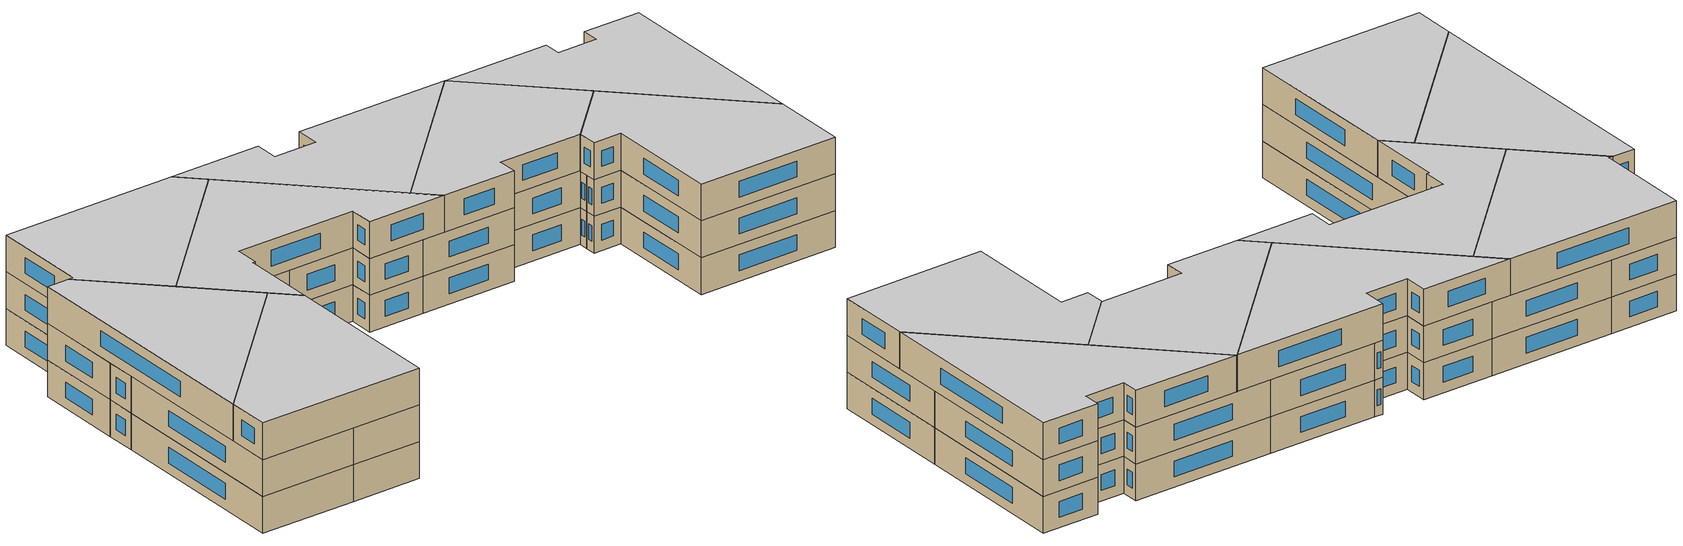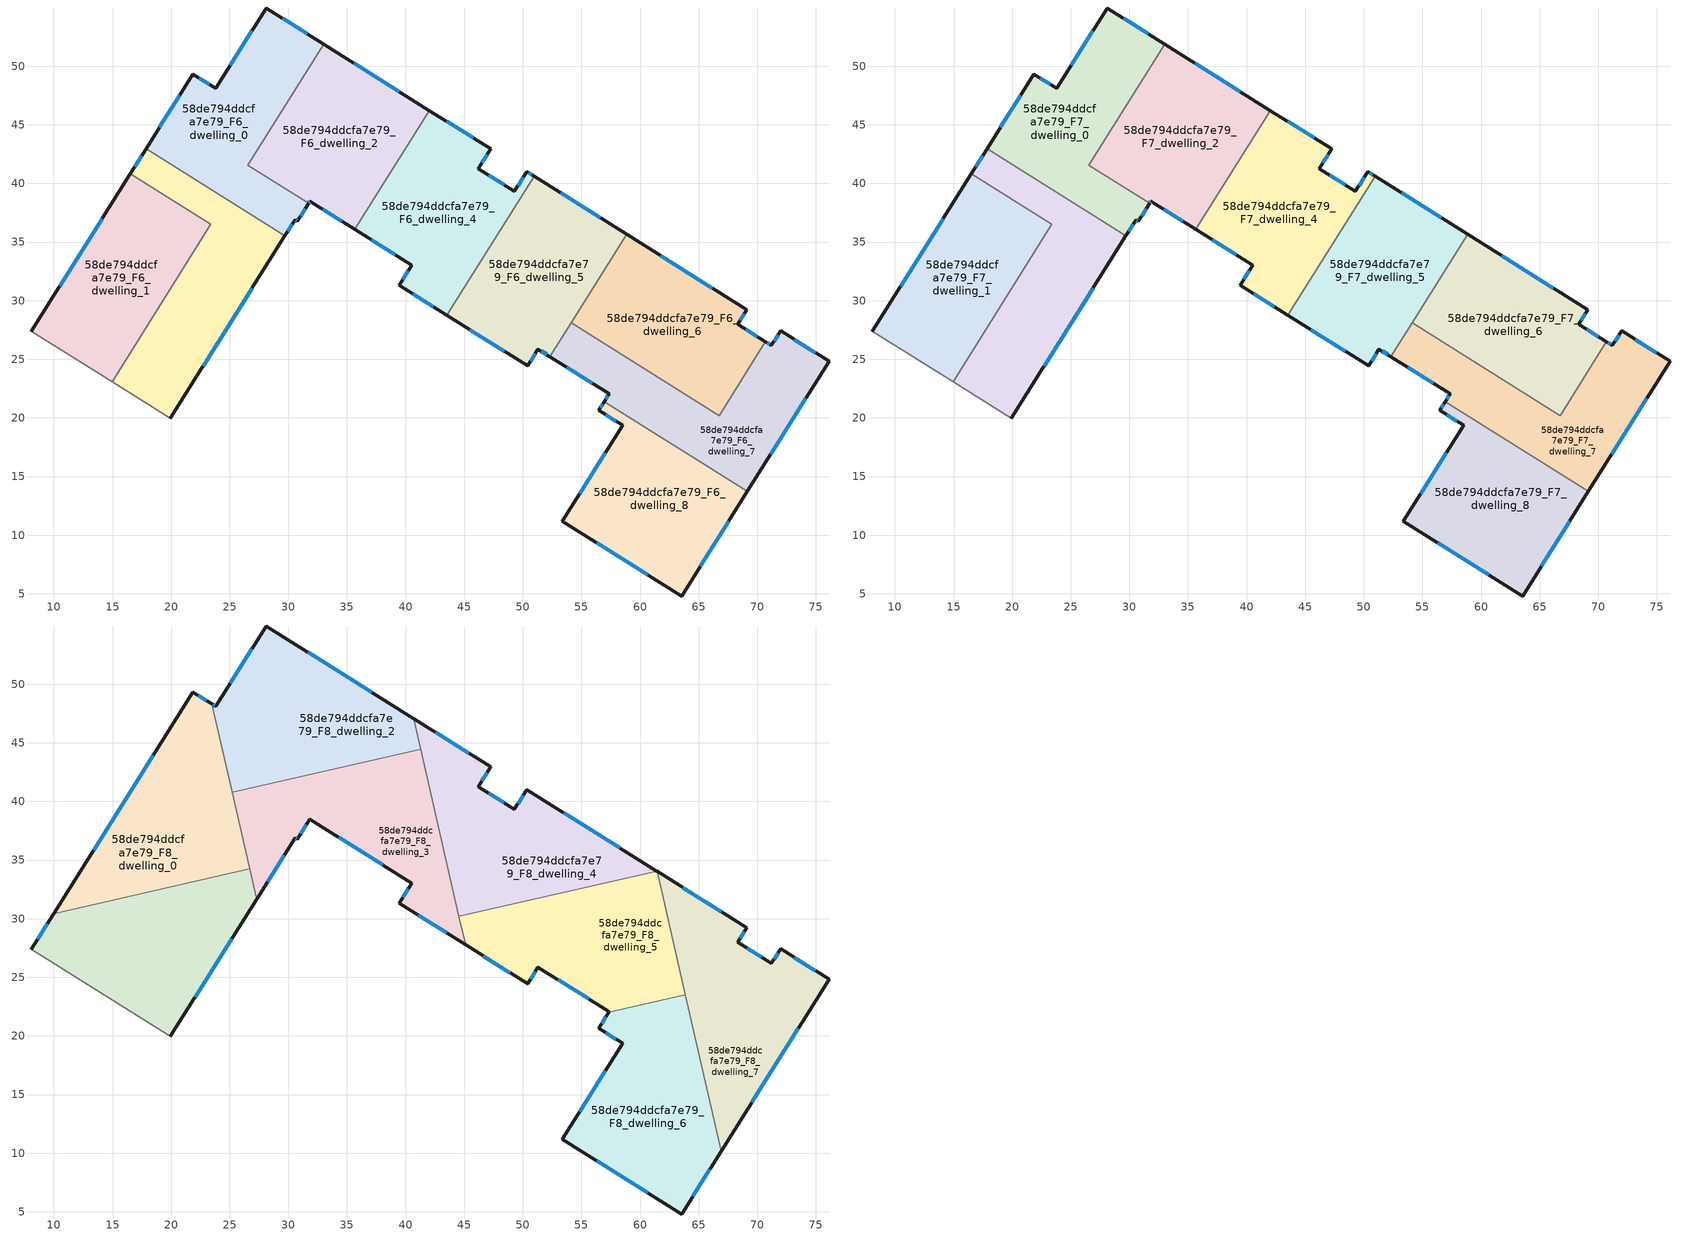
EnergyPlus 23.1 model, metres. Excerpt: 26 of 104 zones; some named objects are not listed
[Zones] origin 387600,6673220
58de794ddcfa7e79_F6_dwelling_0
 floor to 58de794ddcfa7e79_F5_dwelling_0 (EU_floor_Construction): 33.03,51.87 26.55,41.54 31.72,38.3 30.77,36.77 30.57,36.89 29.71,35.52 17.86,42.96 21.86,49.33 23.8,48.11 28.1,54.97 z18
 wall outside (EU_wall_Construction): 33.03,51.87 28.1,54.97 23.8,48.11 21.86,49.33 17.86,42.96 / 29.71,35.52 30.57,36.89 30.77,36.77 31.72,38.3 z18:21
 wall to 58de794ddcfa7e79_F6_dwelling_2 (EU_wall_Construction): 31.72,38.3 26.55,41.54 33.03,51.87 z18:21
 wall to 58de794ddcfa7e79_F6_dwelling_3 (EU_wall_Construction): 17.86,42.96 29.71,35.52 z18:21
 window (EU_Window_Construction): 20.71,47.51 19,44.78 / 23.24,48.46 22.41,48.99 / 26.87,53.01 25.03,50.07 / 31.62,52.76 29.51,54.08 / 31.04,37.21 31.45,37.86 / 30.63,36.86 30.71,36.81 / 29.96,35.91 30.33,36.5 z18.86:20.14
58de794ddcfa7e79_F6_dwelling_1
 floor to 58de794ddcfa7e79_F5_dwelling_1 (EU_floor_Construction): 23.39,36.51 14.96,23.08 8.09,27.39 16.52,40.82 z18
 wall outside (EU_wall_Construction): 16.52,40.82 8.09,27.39 z18:21
 wall to 58de794ddcfa7e79_F6_dwelling_3 (EU_wall_Construction): 14.96,23.08 23.39,36.51 16.52,40.82 z18:21
 wall adiabatic (EU_wall_Construction): 8.09,27.39 14.96,23.08 z18:21
 window (EU_Window_Construction): 14.11,36.99 10.5,31.23 z18.86:20.14
58de794ddcfa7e79_F6_dwelling_2
 floor to 58de794ddcfa7e79_F5_dwelling_2 (EU_floor_Construction): 42.03,46.22 35.67,36.08 31.84,38.49 31.72,38.3 26.55,41.54 33.03,51.87 z18
 wall outside (EU_wall_Construction): 31.72,38.3 31.84,38.49 35.67,36.08 / 42.03,46.22 33.03,51.87 z18:21
 wall to 58de794ddcfa7e79_F6_dwelling_4 (EU_wall_Construction): 35.67,36.08 42.03,46.22 z18:21
 window (EU_Window_Construction): 32.93,37.8 34.57,36.77 / 31.76,38.35 31.81,38.43 / 39.46,47.84 35.6,50.26 z18.86:20.14
58de794ddcfa7e79_F6_dwelling_3
 floor to 58de794ddcfa7e79_F5_dwelling_3 (EU_floor_Construction): 29.71,35.52 19.95,19.96 14.96,23.08 23.39,36.51 16.52,40.82 17.86,42.96 z18
 wall outside (EU_wall_Construction): 17.86,42.96 16.52,40.82 / 19.95,19.96 29.71,35.52 z18:21
 wall adiabatic (EU_wall_Construction): 14.96,23.08 19.95,19.96 z18:21
 window (EU_Window_Construction): 17.48,42.35 16.9,41.43 / 22.74,24.4 26.92,31.08 z18.86:20.14
58de794ddcfa7e79_F6_dwelling_4
 floor to 58de794ddcfa7e79_F5_dwelling_4 (EU_floor_Construction): 47.25,42.95 46.2,41.27 49.29,39.32 50.35,41 50.96,40.62 43.52,28.77 39.44,31.33 40.51,33.04 35.67,36.08 42.03,46.22 z18
 wall outside (EU_wall_Construction): 50.96,40.62 50.35,41 49.29,39.32 46.2,41.27 47.25,42.95 42.03,46.22 / 35.67,36.08 40.51,33.04 39.44,31.33 43.52,28.77 z18:21
 wall to 58de794ddcfa7e79_F6_dwelling_5 (EU_wall_Construction): 43.52,28.77 50.96,40.62 z18:21
 window (EU_Window_Construction): 45.76,43.88 43.52,45.29 / 46.5,41.75 46.95,42.47 / 48.41,39.88 47.08,40.71 / 50.05,40.52 49.59,39.8 / 50.78,40.73 50.52,40.9 / 40.61,30.59 42.35,29.5 / 40.21,32.55 39.75,31.82 / 37.05,35.21 39.13,33.91 z18.86:20.14
58de794ddcfa7e79_F6_dwelling_5
 floor to 58de794ddcfa7e79_F5_dwelling_5 (EU_floor_Construction): 58.86,35.66 52.32,25.23 51.3,25.87 50.4,24.45 43.52,28.77 50.96,40.62 z18
 wall outside (EU_wall_Construction): 58.86,35.66 50.96,40.62 / 43.52,28.77 50.4,24.45 51.3,25.87 52.32,25.23 z18:21
 wall to 58de794ddcfa7e79_F6_dwelling_6 (EU_wall_Construction): 54.13,28.11 58.86,35.66 z18:21
 wall to 58de794ddcfa7e79_F6_dwelling_7 (EU_wall_Construction): 52.32,25.23 54.13,28.11 z18:21
 window (EU_Window_Construction): 56.6,37.08 53.22,39.21 / 51.59,25.69 52.03,25.41 / 50.66,24.85 51.04,25.46 / 45.48,27.53 48.44,25.68 z18.86:20.14
58de794ddcfa7e79_F6_dwelling_6
 floor to 58de794ddcfa7e79_F5_dwelling_6 (EU_floor_Construction): 69.1,29.24 68.32,27.99 70.7,26.5 66.74,20.2 54.13,28.11 58.86,35.66 z18
 wall outside (EU_wall_Construction): 70.7,26.5 68.32,27.99 69.1,29.24 58.86,35.66 z18:21
 wall to 58de794ddcfa7e79_F6_dwelling_7 (EU_wall_Construction): 54.13,28.11 66.74,20.2 70.7,26.5 z18:21
 window (EU_Window_Construction): 66.17,31.07 61.79,33.83 / 68.54,28.35 68.88,28.88 / 70.02,26.93 69,27.57 z18.86:20.14
58de794ddcfa7e79_F6_dwelling_7
 floor to 58de794ddcfa7e79_F5_dwelling_7 (EU_floor_Construction): 76.12,24.83 69.15,13.73 56.95,21.39 57.36,22.07 52.32,25.23 54.13,28.11 66.74,20.2 70.7,26.5 71.21,26.18 71.99,27.42 z18
 wall outside (EU_wall_Construction): 69.15,13.73 76.12,24.83 71.99,27.42 71.21,26.18 70.7,26.5 / 52.32,25.23 57.36,22.07 56.95,21.39 z18:21
 wall to 58de794ddcfa7e79_F6_dwelling_8 (EU_wall_Construction): 56.95,21.39 69.15,13.73 z18:21
 window (EU_Window_Construction): 71.07,26.27 70.84,26.41 / 71.77,27.07 71.43,26.53 / 74.94,25.57 73.17,26.68 / 71.14,16.9 74.13,21.66 / 57.25,21.87 57.07,21.59 / 53.76,24.33 55.92,22.97 z18.86:20.14
58de794ddcfa7e79_F6_dwelling_8
 floor to 58de794ddcfa7e79_F5_dwelling_8 (EU_floor_Construction): 69.15,13.73 63.55,4.81 53.38,11.19 58.51,19.36 56.47,20.64 56.95,21.39 z18
 wall outside (EU_wall_Construction): 56.95,21.39 56.47,20.64 58.51,19.36 53.38,11.19 63.55,4.81 69.15,13.73 z18:21
 window (EU_Window_Construction): 57.06,20.27 57.93,19.72 / 56.81,21.18 56.61,20.85 / 65.15,7.36 67.55,11.18 / 56.29,9.37 60.65,6.63 / 57.05,17.03 54.85,13.53 z18.86:20.14
58de794ddcfa7e79_F7_dwelling_0
 floor to 58de794ddcfa7e79_F6_dwelling_0 (EU_floor_Construction): 33.03,51.87 26.55,41.54 31.72,38.3 30.77,36.77 30.57,36.89 29.71,35.52 17.86,42.96 21.86,49.33 23.8,48.11 28.1,54.97 z21
 wall outside (EU_wall_Construction): 33.03,51.87 28.1,54.97 23.8,48.11 21.86,49.33 17.86,42.96 / 29.71,35.52 30.57,36.89 30.77,36.77 31.72,38.3 z21:24
 wall to 58de794ddcfa7e79_F7_dwelling_2 (EU_wall_Construction): 31.72,38.3 26.55,41.54 33.03,51.87 z21:24
 wall to 58de794ddcfa7e79_F7_dwelling_3 (EU_wall_Construction): 17.86,42.96 29.71,35.52 z21:24
 window (EU_Window_Construction): 20.71,47.51 19,44.78 / 23.24,48.46 22.41,48.99 / 26.87,53.01 25.03,50.07 / 31.62,52.76 29.51,54.08 / 31.04,37.21 31.45,37.86 / 30.63,36.86 30.71,36.81 / 29.96,35.91 30.33,36.5 z21.86:23.14
58de794ddcfa7e79_F7_dwelling_1
 floor to 58de794ddcfa7e79_F6_dwelling_1 (EU_floor_Construction): 23.39,36.51 14.96,23.08 8.09,27.39 16.52,40.82 z21
 wall outside (EU_wall_Construction): 16.52,40.82 8.09,27.39 z21:24
 wall to 58de794ddcfa7e79_F7_dwelling_3 (EU_wall_Construction): 14.96,23.08 23.39,36.51 16.52,40.82 z21:24
 wall adiabatic (EU_wall_Construction): 8.09,27.39 14.96,23.08 z21:24
 window (EU_Window_Construction): 14.11,36.99 10.5,31.23 z21.86:23.14
58de794ddcfa7e79_F7_dwelling_2
 floor to 58de794ddcfa7e79_F6_dwelling_2 (EU_floor_Construction): 42.03,46.22 35.67,36.08 31.84,38.49 31.72,38.3 26.55,41.54 33.03,51.87 z21
 wall outside (EU_wall_Construction): 31.72,38.3 31.84,38.49 35.67,36.08 / 42.03,46.22 33.03,51.87 z21:24
 wall to 58de794ddcfa7e79_F7_dwelling_4 (EU_wall_Construction): 35.67,36.08 42.03,46.22 z21:24
 window (EU_Window_Construction): 32.93,37.8 34.57,36.77 / 31.76,38.35 31.81,38.43 / 39.46,47.84 35.6,50.26 z21.86:23.14
58de794ddcfa7e79_F7_dwelling_3
 floor to 58de794ddcfa7e79_F6_dwelling_3 (EU_floor_Construction): 29.71,35.52 19.95,19.96 14.96,23.08 23.39,36.51 16.52,40.82 17.86,42.96 z21
 wall outside (EU_wall_Construction): 17.86,42.96 16.52,40.82 / 19.95,19.96 29.71,35.52 z21:24
 wall adiabatic (EU_wall_Construction): 14.96,23.08 19.95,19.96 z21:24
 window (EU_Window_Construction): 17.48,42.35 16.9,41.43 / 22.74,24.4 26.92,31.08 z21.86:23.14
58de794ddcfa7e79_F7_dwelling_4
 floor to 58de794ddcfa7e79_F6_dwelling_4 (EU_floor_Construction): 47.25,42.95 46.2,41.27 49.29,39.32 50.35,41 50.96,40.62 43.52,28.77 39.44,31.33 40.51,33.04 35.67,36.08 42.03,46.22 z21
 wall outside (EU_wall_Construction): 50.96,40.62 50.35,41 49.29,39.32 46.2,41.27 47.25,42.95 42.03,46.22 / 35.67,36.08 40.51,33.04 39.44,31.33 43.52,28.77 z21:24
 wall to 58de794ddcfa7e79_F7_dwelling_5 (EU_wall_Construction): 43.52,28.77 50.96,40.62 z21:24
 window (EU_Window_Construction): 45.76,43.88 43.52,45.29 / 46.5,41.75 46.95,42.47 / 48.41,39.88 47.08,40.71 / 50.05,40.52 49.59,39.8 / 50.78,40.73 50.52,40.9 / 40.61,30.59 42.35,29.5 / 40.21,32.55 39.75,31.82 / 37.05,35.21 39.13,33.91 z21.86:23.14
58de794ddcfa7e79_F7_dwelling_5
 floor to 58de794ddcfa7e79_F6_dwelling_5 (EU_floor_Construction): 58.86,35.66 52.32,25.23 51.3,25.87 50.4,24.45 43.52,28.77 50.96,40.62 z21
 wall outside (EU_wall_Construction): 58.86,35.66 50.96,40.62 / 43.52,28.77 50.4,24.45 51.3,25.87 52.32,25.23 z21:24
 wall to 58de794ddcfa7e79_F7_dwelling_6 (EU_wall_Construction): 54.13,28.11 58.86,35.66 z21:24
 wall to 58de794ddcfa7e79_F7_dwelling_7 (EU_wall_Construction): 52.32,25.23 54.13,28.11 z21:24
 window (EU_Window_Construction): 56.6,37.08 53.22,39.21 / 51.59,25.69 52.03,25.41 / 50.66,24.85 51.04,25.46 / 45.48,27.53 48.44,25.68 z21.86:23.14
58de794ddcfa7e79_F7_dwelling_6
 floor to 58de794ddcfa7e79_F6_dwelling_6 (EU_floor_Construction): 69.1,29.24 68.32,27.99 70.7,26.5 66.74,20.2 54.13,28.11 58.86,35.66 z21
 wall outside (EU_wall_Construction): 70.7,26.5 68.32,27.99 69.1,29.24 58.86,35.66 z21:24
 wall to 58de794ddcfa7e79_F7_dwelling_7 (EU_wall_Construction): 54.13,28.11 66.74,20.2 70.7,26.5 z21:24
 window (EU_Window_Construction): 66.17,31.07 61.79,33.83 / 68.54,28.35 68.88,28.88 / 70.02,26.93 69,27.57 z21.86:23.14
58de794ddcfa7e79_F7_dwelling_7
 floor to 58de794ddcfa7e79_F6_dwelling_7 (EU_floor_Construction): 76.12,24.83 69.15,13.73 56.95,21.39 57.36,22.07 52.32,25.23 54.13,28.11 66.74,20.2 70.7,26.5 71.21,26.18 71.99,27.42 z21
 wall outside (EU_wall_Construction): 69.15,13.73 76.12,24.83 71.99,27.42 71.21,26.18 70.7,26.5 / 52.32,25.23 57.36,22.07 56.95,21.39 z21:24
 wall to 58de794ddcfa7e79_F7_dwelling_8 (EU_wall_Construction): 56.95,21.39 69.15,13.73 z21:24
 window (EU_Window_Construction): 71.07,26.27 70.84,26.41 / 71.77,27.07 71.43,26.53 / 74.94,25.57 73.17,26.68 / 71.14,16.9 74.13,21.66 / 57.25,21.87 57.07,21.59 / 53.76,24.33 55.92,22.97 z21.86:23.14
58de794ddcfa7e79_F7_dwelling_8
 floor to 58de794ddcfa7e79_F6_dwelling_8 (EU_floor_Construction): 69.15,13.73 63.55,4.81 53.38,11.19 58.51,19.36 56.47,20.64 56.95,21.39 z21
 wall outside (EU_wall_Construction): 56.95,21.39 56.47,20.64 58.51,19.36 53.38,11.19 63.55,4.81 69.15,13.73 z21:24
 window (EU_Window_Construction): 57.06,20.27 57.93,19.72 / 56.81,21.18 56.61,20.85 / 65.15,7.36 67.55,11.18 / 56.29,9.37 60.65,6.63 / 57.05,17.03 54.85,13.53 z21.86:23.14
58de794ddcfa7e79_F8_dwelling_0
 floor to 58de794ddcfa7e79_F7_dwelling_1 (EU_floor_Construction): 23.39,36.51 21.19,33 10,30.44 16.52,40.82 z24
 floor to 58de794ddcfa7e79_F7_dwelling_0 (EU_floor_Construction): 23.47,48.32 25.84,37.95 17.86,42.96 21.86,49.33 z24
 floor to 58de794ddcfa7e79_F7_dwelling_3 (EU_floor_Construction): 25.84,37.95 26.69,34.26 21.19,33 23.39,36.51 16.52,40.82 17.86,42.96 z24
 wall outside (EU_wall_Construction): 23.47,48.32 21.86,49.33 10,30.44 z24:27
 wall to 58de794ddcfa7e79_F8_dwelling_1 (EU_wall_Construction): 10,30.44 26.69,34.26 z24:27
 wall to 58de794ddcfa7e79_F8_dwelling_2 (EU_wall_Construction): 25.2,40.77 23.47,48.32 z24:27
 wall to 58de794ddcfa7e79_F8_dwelling_3 (EU_wall_Construction): 26.69,34.26 25.2,40.77 z24:27
 window (EU_Window_Construction): 23.01,48.61 22.32,49.04 / 18.47,43.94 13.39,35.84 z24.86:26.14
 ceiling to 58de794ddcfa7e79_F9_dwelling_0 (EU_floor_Construction): 26.69,34.26 23.47,48.32 21.86,49.33 10,30.44 z27
58de794ddcfa7e79_F8_dwelling_1
 floor to 58de794ddcfa7e79_F7_dwelling_3 (EU_floor_Construction): 26.69,34.26 27.28,31.65 19.95,19.96 14.96,23.08 21.19,33 z24
 floor to 58de794ddcfa7e79_F7_dwelling_1 (EU_floor_Construction): 21.19,33 14.96,23.08 8.09,27.39 10,30.44 z24
 wall outside (EU_wall_Construction): 19.95,19.96 27.28,31.65 / 10,30.44 8.09,27.39 z24:27
 wall adiabatic (EU_wall_Construction): 8.09,27.39 19.95,19.96 z24:27
 wall to 58de794ddcfa7e79_F8_dwelling_3 (EU_wall_Construction): 27.28,31.65 26.69,34.26 z24:27
 window (EU_Window_Construction): 22.04,23.3 25.19,28.31 / 9.45,29.57 8.63,28.27 z24.86:26.14
 ceiling to 58de794ddcfa7e79_F9_dwelling_1 (EU_floor_Construction): 19.95,19.96 27.28,31.65 26.69,34.26 10,30.44 8.09,27.39 z27
58de794ddcfa7e79_F8_dwelling_2
 floor to 58de794ddcfa7e79_F7_dwelling_0 (EU_floor_Construction): 33.03,51.87 26.55,41.54 27.09,41.2 25.2,40.77 23.47,48.32 23.8,48.11 28.1,54.97 z24
 floor to 58de794ddcfa7e79_F7_dwelling_2 (EU_floor_Construction): 40.7,47.06 41.19,44.89 40.86,44.35 27.09,41.2 26.55,41.54 33.03,51.87 z24
 floor to 58de794ddcfa7e79_F7_dwelling_4 (EU_floor_Construction): 41.19,44.89 41.29,44.45 40.86,44.35 z24
 wall outside (EU_wall_Construction): 40.7,47.06 28.1,54.97 23.8,48.11 23.47,48.32 z24:27
 wall to 58de794ddcfa7e79_F8_dwelling_3 (EU_wall_Construction): 25.2,40.77 41.29,44.45 z24:27
 wall to 58de794ddcfa7e79_F8_dwelling_4 (EU_wall_Construction): 41.29,44.45 40.7,47.06 z24:27
 window (EU_Window_Construction): 26.87,53.01 25.03,50.07 / 37.1,49.32 31.7,52.71 / 23.7,48.17 23.56,48.26 z24.86:26.14
 ceiling to 58de794ddcfa7e79_F9_dwelling_2 (EU_floor_Construction): 41.29,44.45 40.7,47.06 28.1,54.97 23.8,48.11 23.47,48.32 25.2,40.77 z27
58de794ddcfa7e79_F8_dwelling_3
 floor to 58de794ddcfa7e79_F7_dwelling_4 (EU_floor_Construction): 41.29,44.45 44.52,30.36 43.52,28.77 39.44,31.33 40.51,33.04 35.67,36.08 40.86,44.35 z24
 floor to 58de794ddcfa7e79_F7_dwelling_5 (EU_floor_Construction): 44.52,30.36 45.11,27.77 43.52,28.77 z24
 floor to 58de794ddcfa7e79_F7_dwelling_2 (EU_floor_Construction): 40.86,44.35 35.67,36.08 31.84,38.49 31.72,38.3 27.09,41.2 z24
 floor to 58de794ddcfa7e79_F7_dwelling_0 (EU_floor_Construction): 31.72,38.3 30.77,36.77 30.57,36.89 29.71,35.52 25.84,37.95 25.2,40.77 27.09,41.2 z24
 floor to 58de794ddcfa7e79_F7_dwelling_3 (EU_floor_Construction): 29.71,35.52 27.28,31.65 25.84,37.95 z24
 wall outside (EU_wall_Construction): 27.28,31.65 30.57,36.89 30.77,36.77 31.84,38.49 40.51,33.04 39.44,31.33 45.11,27.77 z24:27
 wall to 58de794ddcfa7e79_F8_dwelling_5 (EU_wall_Construction): 45.11,27.77 44.56,30.2 z24:27
 wall to 58de794ddcfa7e79_F8_dwelling_4 (EU_wall_Construction): 44.55,30.2 41.29,44.45 z24:27
 window (EU_Window_Construction): 31.07,37.26 31.53,38 / 30.63,36.86 30.71,36.81 / 28.22,33.15 29.63,35.39 / 41.06,30.31 43.49,28.78 / 40.21,32.55 39.75,31.82 / 34.32,36.93 38.03,34.6 z24.86:26.14
 ceiling to 58de794ddcfa7e79_F9_dwelling_3 (EU_floor_Construction): 45.11,27.77 41.29,44.45 25.2,40.77 27.28,31.65 30.57,36.89 30.77,36.77 31.84,38.49 40.51,33.04 39.44,31.33 z27
58de794ddcfa7e79_F8_dwelling_4
 floor to 58de794ddcfa7e79_F7_dwelling_4 (EU_floor_Construction): 47.25,42.95 46.2,41.27 49.29,39.32 50.35,41 50.96,40.62 44.52,30.36 41.19,44.89 42.03,46.22 z24
 floor to 58de794ddcfa7e79_F7_dwelling_5 (EU_floor_Construction): 58.86,35.66 57.26,33.11 44.55,30.2 44.52,30.36 50.96,40.62 z24
 floor to 58de794ddcfa7e79_F7_dwelling_2 (EU_floor_Construction): 42.03,46.22 41.19,44.89 40.7,47.06 z24
 floor to 58de794ddcfa7e79_F7_dwelling_6 (EU_floor_Construction): 61.41,34.06 57.26,33.11 58.86,35.66 z24
 wall outside (EU_wall_Construction): 61.41,34.06 50.35,41 49.29,39.32 46.2,41.27 47.25,42.95 40.7,47.06 z24:27
 wall to 58de794ddcfa7e79_F8_dwelling_5 (EU_wall_Construction): 44.55,30.2 61.41,34.06 z24:27
 window (EU_Window_Construction): 46.5,41.75 46.95,42.47 / 48.41,39.88 47.08,40.71 / 50.05,40.52 49.59,39.8 / 58.25,36.04 53.51,39.02 / 45.38,44.12 42.57,45.89 z24.86:26.14
 ceiling to 58de794ddcfa7e79_F9_dwelling_4 (EU_floor_Construction): 61.41,34.06 50.35,41 49.29,39.32 46.2,41.27 47.25,42.95 40.7,47.06 44.55,30.2 z27
58de794ddcfa7e79_F8_dwelling_5
 floor to 58de794ddcfa7e79_F7_dwelling_5 (EU_floor_Construction): 57.26,33.11 52.32,25.23 51.3,25.87 50.4,24.45 45.11,27.77 44.55,30.2 z24
 floor to 58de794ddcfa7e79_F7_dwelling_6 (EU_floor_Construction): 61.46,34.03 63.87,23.51 62.1,23.11 54.13,28.11 57.26,33.11 61.41,34.06 z24
 floor to 58de794ddcfa7e79_F7_dwelling_7 (EU_floor_Construction): 62.1,23.11 57.34,22.02 57.36,22.07 52.32,25.23 54.13,28.11 z24
 wall outside (EU_wall_Construction): 45.11,27.77 50.4,24.45 51.3,25.87 57.36,22.07 57.34,22.02 / 61.46,34.03 61.41,34.06 z24:27
 wall to 58de794ddcfa7e79_F8_dwelling_6 (EU_wall_Construction): 57.34,22.02 63.87,23.51 z24:27
 wall to 58de794ddcfa7e79_F8_dwelling_7 (EU_wall_Construction): 63.87,23.51 61.46,34.03 z24:27
 window (EU_Window_Construction): 50.66,24.85 51.04,25.46 / 46.62,26.82 48.89,25.39 / 53.03,24.78 55.63,23.15 z24.86:26.14
 ceiling to 58de794ddcfa7e79_F9_dwelling_5 (EU_floor_Construction): 63.87,23.51 61.46,34.03 61.41,34.06 44.55,30.2 45.11,27.77 50.4,24.45 51.3,25.87 57.36,22.07 57.34,22.02 z27
58de794ddcfa7e79_F8_dwelling_6
 floor to 58de794ddcfa7e79_F7_dwelling_8 (EU_floor_Construction): 65.6,15.97 66.92,10.18 63.55,4.81 53.38,11.19 58.51,19.36 56.47,20.64 56.95,21.39 z24
 floor to 58de794ddcfa7e79_F7_dwelling_7 (EU_floor_Construction): 64.27,21.74 65.6,15.97 56.95,21.39 57.34,22.02 62.1,23.11 z24
 floor to 58de794ddcfa7e79_F7_dwelling_6 (EU_floor_Construction): 63.87,23.51 64.27,21.74 62.1,23.11 z24
 wall outside (EU_wall_Construction): 57.34,22.02 56.47,20.64 58.51,19.36 53.38,11.19 63.55,4.81 66.92,10.18 z24:27
 wall to 58de794ddcfa7e79_F8_dwelling_7 (EU_wall_Construction): 66.92,10.18 63.87,23.51 z24:27
 window (EU_Window_Construction): 57.05,17.03 54.85,13.53 / 57.06,20.27 57.93,19.72 / 57.09,21.62 56.72,21.03 / 64.52,6.34 65.96,8.64 / 56.29,9.37 60.65,6.63 z24.86:26.14
 ceiling to 58de794ddcfa7e79_F9_dwelling_6 (EU_floor_Construction): 63.55,4.81 66.92,10.18 63.87,23.51 57.34,22.02 56.47,20.64 58.51,19.36 53.38,11.19 z27
58de794ddcfa7e79_F8_dwelling_7
 floor to 58de794ddcfa7e79_F7_dwelling_6 (EU_floor_Construction): 69.1,29.24 68.32,27.99 70.7,26.5 66.74,20.2 64.28,21.74 61.46,34.03 z24
 floor to 58de794ddcfa7e79_F7_dwelling_7 (EU_floor_Construction): 76.12,24.83 69.15,13.73 65.6,15.97 64.28,21.74 66.74,20.2 70.7,26.5 71.21,26.18 71.99,27.42 z24
 floor to 58de794ddcfa7e79_F7_dwelling_8 (EU_floor_Construction): 69.15,13.73 66.92,10.18 65.6,15.97 z24
 wall outside (EU_wall_Construction): 66.92,10.18 76.12,24.83 71.99,27.42 71.21,26.18 68.32,27.99 69.1,29.24 61.46,34.03 z24:27
 window (EU_Window_Construction): 68.54,28.35 68.88,28.88 / 70.39,26.7 69.14,27.48 / 71.77,27.07 71.43,26.53 / 74.94,25.57 73.17,26.68 / 69.55,14.36 73.49,20.65 / 66.92,30.61 63.64,32.66 z24.86:26.14
 ceiling to 58de794ddcfa7e79_F9_dwelling_7 (EU_floor_Construction): 66.92,10.18 76.12,24.83 71.99,27.42 71.21,26.18 68.32,27.99 69.1,29.24 61.46,34.03 z27
[Building]
EU S2 Campaign: North Axis=0; Terrain=City; Solar Distribution=FullExterior
[Site:Location]
Helsinki-Vantaa.AP: Latitude=60.317; Longitude=24.963; Time Zone=2; Elevation=54.6
[SizingPeriod:WeatherFileDays]
AnnualSizingPeriod: Begin Month=1; Begin Day of Month=1; End Month=12; End Day of Month=31; Day of Week for Start Day=Monday; Use Weather File Daylight Saving Period=No; Use Weather File Rain and Snow Indicators=No
[MATERIAL]
EU_InternalMass_Material: Roughness=MediumRough; Thickness=0.1; Conductivity=1; Density=1800; Specific Heat=900; Thermal Absorptance=0.9; Solar Absorptance=0.7; Visible Absorptance=0.7
[MATERIAL:NOMASS] Roughness=MediumRough; Thermal Absorptance=0.9; Solar Absorptance=0.7; Visible Absorptance=0.7
Name | Thermal Resistance
EU_wall_NoMass | 5.91765
EU_floor_NoMass | 6.2875
[WINDOWMATERIAL:SIMPLEGLAZINGSYSTEM]
EU_Window_SimpleGlazing: UFactor=0.994035; Solar Heat Gain Coefficient=0.7; Visible Transmittance=0.7
[CONSTRUCTION]
EU_wall_Construction: EU_wall_NoMass
EU_floor_Construction: EU_floor_NoMass
EU_Window_Construction: EU_Window_SimpleGlazing
EU_InternalMass_Construction: EU_InternalMass_Material
[ZONE] Type=1; Multiplier=1; Ceiling Height=autocalculate; Floor Area=autocalculate; Part of Total Floor Area=Yes
Name | Volume
58de794ddcfa7e79_F6_dwelling_0; 58de794ddcfa7e79_F7_dwelling_0 | 385.856
58de794ddcfa7e79_F8_dwelling_0 | 434.124
58de794ddcfa7e79_F6_dwelling_1; 58de794ddcfa7e79_F7_dwelling_1 | 385.909
58de794ddcfa7e79_F8_dwelling_1 | 434.131
58de794ddcfa7e79_F6_dwelling_2; 58de794ddcfa7e79_F7_dwelling_2 | 385.876
58de794ddcfa7e79_F8_dwelling_2 | 434.123
58de794ddcfa7e79_F6_dwelling_3; 58de794ddcfa7e79_F7_dwelling_3 | 385.867
58de794ddcfa7e79_F8_dwelling_3 | 434.099
58de794ddcfa7e79_F6_dwelling_4; 58de794ddcfa7e79_F7_dwelling_4 | 385.872
58de794ddcfa7e79_F8_dwelling_4 | 426.885
58de794ddcfa7e79_F6_dwelling_5; 58de794ddcfa7e79_F7_dwelling_5 | 385.919
58de794ddcfa7e79_F8_dwelling_5 | 426.9375
58de794ddcfa7e79_F6_dwelling_6; 58de794ddcfa7e79_F7_dwelling_6 | 385.892
58de794ddcfa7e79_F8_dwelling_6 | 448.571
58de794ddcfa7e79_F6_dwelling_7; 58de794ddcfa7e79_F7_dwelling_7 | 385.849
58de794ddcfa7e79_F8_dwelling_7 | 434.095
58de794ddcfa7e79_F6_dwelling_8; 58de794ddcfa7e79_F7_dwelling_8 | 385.898
[INTERNALMASS] Construction=EU_InternalMass_Construction
Name | Zone or ZoneList | Surface Area
58de794ddcfa7e79_F6_dwelling_0_EU_InternalMass | 58de794ddcfa7e79_F6_dwelling_0 | 128.62
58de794ddcfa7e79_F6_dwelling_1_EU_InternalMass | 58de794ddcfa7e79_F6_dwelling_1 | 128.636
58de794ddcfa7e79_F6_dwelling_2_EU_InternalMass | 58de794ddcfa7e79_F6_dwelling_2 | 128.627
58de794ddcfa7e79_F6_dwelling_3_EU_InternalMass | 58de794ddcfa7e79_F6_dwelling_3 | 128.622
58de794ddcfa7e79_F6_dwelling_4_EU_InternalMass | 58de794ddcfa7e79_F6_dwelling_4 | 128.624
58de794ddcfa7e79_F6_dwelling_5_EU_InternalMass | 58de794ddcfa7e79_F6_dwelling_5 | 128.64
58de794ddcfa7e79_F6_dwelling_6_EU_InternalMass | 58de794ddcfa7e79_F6_dwelling_6 | 128.632
58de794ddcfa7e79_F6_dwelling_7_EU_InternalMass | 58de794ddcfa7e79_F6_dwelling_7 | 128.616
58de794ddcfa7e79_F6_dwelling_8_EU_InternalMass | 58de794ddcfa7e79_F6_dwelling_8 | 128.633
58de794ddcfa7e79_F7_dwelling_0_EU_InternalMass | 58de794ddcfa7e79_F7_dwelling_0 | 128.62
58de794ddcfa7e79_F7_dwelling_1_EU_InternalMass | 58de794ddcfa7e79_F7_dwelling_1 | 128.636
58de794ddcfa7e79_F7_dwelling_2_EU_InternalMass | 58de794ddcfa7e79_F7_dwelling_2 | 128.627
58de794ddcfa7e79_F7_dwelling_3_EU_InternalMass | 58de794ddcfa7e79_F7_dwelling_3 | 128.622
58de794ddcfa7e79_F7_dwelling_4_EU_InternalMass | 58de794ddcfa7e79_F7_dwelling_4 | 128.624
58de794ddcfa7e79_F7_dwelling_5_EU_InternalMass | 58de794ddcfa7e79_F7_dwelling_5 | 128.64
58de794ddcfa7e79_F7_dwelling_6_EU_InternalMass | 58de794ddcfa7e79_F7_dwelling_6 | 128.632
58de794ddcfa7e79_F7_dwelling_7_EU_InternalMass | 58de794ddcfa7e79_F7_dwelling_7 | 128.616
58de794ddcfa7e79_F7_dwelling_8_EU_InternalMass | 58de794ddcfa7e79_F7_dwelling_8 | 128.633
58de794ddcfa7e79_F8_dwelling_0_EU_InternalMass | 58de794ddcfa7e79_F8_dwelling_0 | 144.709
58de794ddcfa7e79_F8_dwelling_1_EU_InternalMass | 58de794ddcfa7e79_F8_dwelling_1 | 144.71
58de794ddcfa7e79_F8_dwelling_2_EU_InternalMass | 58de794ddcfa7e79_F8_dwelling_2 | 144.71
58de794ddcfa7e79_F8_dwelling_3_EU_InternalMass | 58de794ddcfa7e79_F8_dwelling_3 | 144.702
58de794ddcfa7e79_F8_dwelling_4_EU_InternalMass | 58de794ddcfa7e79_F8_dwelling_4 | 142.296
58de794ddcfa7e79_F8_dwelling_5_EU_InternalMass | 58de794ddcfa7e79_F8_dwelling_5 | 142.314
58de794ddcfa7e79_F8_dwelling_6_EU_InternalMass | 58de794ddcfa7e79_F8_dwelling_6 | 149.527
58de794ddcfa7e79_F8_dwelling_7_EU_InternalMass | 58de794ddcfa7e79_F8_dwelling_7 | 144.707
[OTHEREQUIPMENT] Fuel Type=Electricity; Design Level Calculation Method=Watts/Area; Power per Zone Floor Area=1; Fraction Latent=0; Fraction Radiant=0; Fraction Lost=0; Carbon Dioxide Generation Rate=0; EndUse Subcategory=EU_Step8_InternalGains
Name | Zone or ZoneList or Space or SpaceList | Schedule
EU_Step8_InternalGain_58de794ddcfa7e79_F6_dwelling_0_f000 | 58de794ddcfa7e79_F6_dwelling_0 | EU_Step8_GainSchedule_58de794ddcfa7e79_F6_dwelling_0_f000
EU_Step8_InternalGain_58de794ddcfa7e79_F6_dwelling_1_f000 | 58de794ddcfa7e79_F6_dwelling_1 | EU_Step8_GainSchedule_58de794ddcfa7e79_F6_dwelling_1_f000
EU_Step8_InternalGain_58de794ddcfa7e79_F6_dwelling_2_f000 | 58de794ddcfa7e79_F6_dwelling_2 | EU_Step8_GainSchedule_58de794ddcfa7e79_F6_dwelling_2_f000
EU_Step8_InternalGain_58de794ddcfa7e79_F6_dwelling_3_f000 | 58de794ddcfa7e79_F6_dwelling_3 | EU_Step8_GainSchedule_58de794ddcfa7e79_F6_dwelling_3_f000
EU_Step8_InternalGain_58de794ddcfa7e79_F6_dwelling_4_f000 | 58de794ddcfa7e79_F6_dwelling_4 | EU_Step8_GainSchedule_58de794ddcfa7e79_F6_dwelling_4_f000
EU_Step8_InternalGain_58de794ddcfa7e79_F6_dwelling_5_f000 | 58de794ddcfa7e79_F6_dwelling_5 | EU_Step8_GainSchedule_58de794ddcfa7e79_F6_dwelling_5_f000
EU_Step8_InternalGain_58de794ddcfa7e79_F6_dwelling_6_f000 | 58de794ddcfa7e79_F6_dwelling_6 | EU_Step8_GainSchedule_58de794ddcfa7e79_F6_dwelling_6_f000
EU_Step8_InternalGain_58de794ddcfa7e79_F6_dwelling_7_f000 | 58de794ddcfa7e79_F6_dwelling_7 | EU_Step8_GainSchedule_58de794ddcfa7e79_F6_dwelling_7_f000
EU_Step8_InternalGain_58de794ddcfa7e79_F6_dwelling_8_f000 | 58de794ddcfa7e79_F6_dwelling_8 | EU_Step8_GainSchedule_58de794ddcfa7e79_F6_dwelling_8_f000
EU_Step8_InternalGain_58de794ddcfa7e79_F7_dwelling_0_f000 | 58de794ddcfa7e79_F7_dwelling_0 | EU_Step8_GainSchedule_58de794ddcfa7e79_F7_dwelling_0_f000
EU_Step8_InternalGain_58de794ddcfa7e79_F7_dwelling_1_f000 | 58de794ddcfa7e79_F7_dwelling_1 | EU_Step8_GainSchedule_58de794ddcfa7e79_F7_dwelling_1_f000
EU_Step8_InternalGain_58de794ddcfa7e79_F7_dwelling_2_f000 | 58de794ddcfa7e79_F7_dwelling_2 | EU_Step8_GainSchedule_58de794ddcfa7e79_F7_dwelling_2_f000
EU_Step8_InternalGain_58de794ddcfa7e79_F7_dwelling_3_f000 | 58de794ddcfa7e79_F7_dwelling_3 | EU_Step8_GainSchedule_58de794ddcfa7e79_F7_dwelling_3_f000
EU_Step8_InternalGain_58de794ddcfa7e79_F7_dwelling_4_f000 | 58de794ddcfa7e79_F7_dwelling_4 | EU_Step8_GainSchedule_58de794ddcfa7e79_F7_dwelling_4_f000
EU_Step8_InternalGain_58de794ddcfa7e79_F7_dwelling_5_f000 | 58de794ddcfa7e79_F7_dwelling_5 | EU_Step8_GainSchedule_58de794ddcfa7e79_F7_dwelling_5_f000
EU_Step8_InternalGain_58de794ddcfa7e79_F7_dwelling_6_f000 | 58de794ddcfa7e79_F7_dwelling_6 | EU_Step8_GainSchedule_58de794ddcfa7e79_F7_dwelling_6_f000
EU_Step8_InternalGain_58de794ddcfa7e79_F7_dwelling_7_f000 | 58de794ddcfa7e79_F7_dwelling_7 | EU_Step8_GainSchedule_58de794ddcfa7e79_F7_dwelling_7_f000
EU_Step8_InternalGain_58de794ddcfa7e79_F7_dwelling_8_f000 | 58de794ddcfa7e79_F7_dwelling_8 | EU_Step8_GainSchedule_58de794ddcfa7e79_F7_dwelling_8_f000
EU_Step8_InternalGain_58de794ddcfa7e79_F8_dwelling_0_f000 | 58de794ddcfa7e79_F8_dwelling_0 | EU_Step8_GainSchedule_58de794ddcfa7e79_F8_dwelling_0_f000
EU_Step8_InternalGain_58de794ddcfa7e79_F8_dwelling_1_f000 | 58de794ddcfa7e79_F8_dwelling_1 | EU_Step8_GainSchedule_58de794ddcfa7e79_F8_dwelling_1_f000
EU_Step8_InternalGain_58de794ddcfa7e79_F8_dwelling_2_f000 | 58de794ddcfa7e79_F8_dwelling_2 | EU_Step8_GainSchedule_58de794ddcfa7e79_F8_dwelling_2_f000
EU_Step8_InternalGain_58de794ddcfa7e79_F8_dwelling_3_f000 | 58de794ddcfa7e79_F8_dwelling_3 | EU_Step8_GainSchedule_58de794ddcfa7e79_F8_dwelling_3_f000
EU_Step8_InternalGain_58de794ddcfa7e79_F8_dwelling_4_f000 | 58de794ddcfa7e79_F8_dwelling_4 | EU_Step8_GainSchedule_58de794ddcfa7e79_F8_dwelling_4_f000
EU_Step8_InternalGain_58de794ddcfa7e79_F8_dwelling_5_f000 | 58de794ddcfa7e79_F8_dwelling_5 | EU_Step8_GainSchedule_58de794ddcfa7e79_F8_dwelling_5_f000
EU_Step8_InternalGain_58de794ddcfa7e79_F8_dwelling_6_f000 | 58de794ddcfa7e79_F8_dwelling_6 | EU_Step8_GainSchedule_58de794ddcfa7e79_F8_dwelling_6_f000
EU_Step8_InternalGain_58de794ddcfa7e79_F8_dwelling_7_f000 | 58de794ddcfa7e79_F8_dwelling_7 | EU_Step8_GainSchedule_58de794ddcfa7e79_F8_dwelling_7_f000
[ZONEVENTILATION:DESIGNFLOWRATE] Schedule=EU_AlwaysOn; Design Flow Rate Calculation Method=AirChanges/Hour; Air Changes per Hour=0.596421; Ventilation Type=Natural; Fan Pressure Rise=0; Fan Total Efficiency=1; Constant Term Coefficient=1; Temperature Term Coefficient=0; Velocity Term Coefficient=0; Velocity Squared Term Coefficient=0; Minimum Indoor Temperature=-100; Maximum Indoor Temperature=100; Delta Temperature=-100; Minimum Outdoor Temperature=-100; Maximum Outdoor Temperature=100; Maximum Wind Speed=40
Name | Zone or ZoneList or Space or SpaceList
EU_ConstantAir_58de794ddcfa7e79_F6_dwelling_0 | 58de794ddcfa7e79_F6_dwelling_0
EU_ConstantAir_58de794ddcfa7e79_F6_dwelling_1 | 58de794ddcfa7e79_F6_dwelling_1
EU_ConstantAir_58de794ddcfa7e79_F6_dwelling_2 | 58de794ddcfa7e79_F6_dwelling_2
EU_ConstantAir_58de794ddcfa7e79_F6_dwelling_3 | 58de794ddcfa7e79_F6_dwelling_3
EU_ConstantAir_58de794ddcfa7e79_F6_dwelling_4 | 58de794ddcfa7e79_F6_dwelling_4
EU_ConstantAir_58de794ddcfa7e79_F6_dwelling_5 | 58de794ddcfa7e79_F6_dwelling_5
EU_ConstantAir_58de794ddcfa7e79_F6_dwelling_6 | 58de794ddcfa7e79_F6_dwelling_6
EU_ConstantAir_58de794ddcfa7e79_F6_dwelling_7 | 58de794ddcfa7e79_F6_dwelling_7
EU_ConstantAir_58de794ddcfa7e79_F6_dwelling_8 | 58de794ddcfa7e79_F6_dwelling_8
EU_ConstantAir_58de794ddcfa7e79_F7_dwelling_0 | 58de794ddcfa7e79_F7_dwelling_0
EU_ConstantAir_58de794ddcfa7e79_F7_dwelling_1 | 58de794ddcfa7e79_F7_dwelling_1
EU_ConstantAir_58de794ddcfa7e79_F7_dwelling_2 | 58de794ddcfa7e79_F7_dwelling_2
EU_ConstantAir_58de794ddcfa7e79_F7_dwelling_3 | 58de794ddcfa7e79_F7_dwelling_3
EU_ConstantAir_58de794ddcfa7e79_F7_dwelling_4 | 58de794ddcfa7e79_F7_dwelling_4
EU_ConstantAir_58de794ddcfa7e79_F7_dwelling_5 | 58de794ddcfa7e79_F7_dwelling_5
EU_ConstantAir_58de794ddcfa7e79_F7_dwelling_6 | 58de794ddcfa7e79_F7_dwelling_6
EU_ConstantAir_58de794ddcfa7e79_F7_dwelling_7 | 58de794ddcfa7e79_F7_dwelling_7
EU_ConstantAir_58de794ddcfa7e79_F7_dwelling_8 | 58de794ddcfa7e79_F7_dwelling_8
EU_ConstantAir_58de794ddcfa7e79_F8_dwelling_0 | 58de794ddcfa7e79_F8_dwelling_0
EU_ConstantAir_58de794ddcfa7e79_F8_dwelling_1 | 58de794ddcfa7e79_F8_dwelling_1
EU_ConstantAir_58de794ddcfa7e79_F8_dwelling_2 | 58de794ddcfa7e79_F8_dwelling_2
EU_ConstantAir_58de794ddcfa7e79_F8_dwelling_3 | 58de794ddcfa7e79_F8_dwelling_3
EU_ConstantAir_58de794ddcfa7e79_F8_dwelling_4 | 58de794ddcfa7e79_F8_dwelling_4
EU_ConstantAir_58de794ddcfa7e79_F8_dwelling_5 | 58de794ddcfa7e79_F8_dwelling_5
EU_ConstantAir_58de794ddcfa7e79_F8_dwelling_6 | 58de794ddcfa7e79_F8_dwelling_6
EU_ConstantAir_58de794ddcfa7e79_F8_dwelling_7 | 58de794ddcfa7e79_F8_dwelling_7
[HVACTEMPLATE:ZONE:IDEALLOADSAIRSYSTEM] System Availability Schedule=EU_AlwaysOn; Maximum Heating Supply Air Temperature=50; Minimum Cooling Supply Air Temperature=13; Maximum Heating Supply Air Humidity Ratio=0.0156; Minimum Cooling Supply Air Humidity Ratio=0.0077; Heating Limit=NoLimit; Cooling Limit=NoLimit; Heating Availability Schedule=EU_AlwaysOn; Cooling Availability Schedule=EU_CoolingOff; Dehumidification Control Type=ConstantSensibleHeatRatio; Cooling Sensible Heat Ratio=0.7; Dehumidification Setpoint=60; Humidification Control Type=None; Humidification Setpoint=30; Outdoor Air Method=None; Outdoor Air Flow Rate per Person=0.00944; Outdoor Air Flow Rate per Zone Floor Area=0; Outdoor Air Flow Rate per Zone=0; Demand Controlled Ventilation Type=None; Outdoor Air Economizer Type=NoEconomizer; Heat Recovery Type=None; Sensible Heat Recovery Effectiveness=0.7; Latent Heat Recovery Effectiveness=0.65
Name | Template Thermostat
58de794ddcfa7e79_F6_dwelling_0 | EU_HeatOnly_58de794ddcfa7e79_F6_dwelling_0
58de794ddcfa7e79_F6_dwelling_1 | EU_HeatOnly_58de794ddcfa7e79_F6_dwelling_1
58de794ddcfa7e79_F6_dwelling_2 | EU_HeatOnly_58de794ddcfa7e79_F6_dwelling_2
58de794ddcfa7e79_F6_dwelling_3 | EU_HeatOnly_58de794ddcfa7e79_F6_dwelling_3
58de794ddcfa7e79_F6_dwelling_4 | EU_HeatOnly_58de794ddcfa7e79_F6_dwelling_4
58de794ddcfa7e79_F6_dwelling_5 | EU_HeatOnly_58de794ddcfa7e79_F6_dwelling_5
58de794ddcfa7e79_F6_dwelling_6 | EU_HeatOnly_58de794ddcfa7e79_F6_dwelling_6
58de794ddcfa7e79_F6_dwelling_7 | EU_HeatOnly_58de794ddcfa7e79_F6_dwelling_7
58de794ddcfa7e79_F6_dwelling_8 | EU_HeatOnly_58de794ddcfa7e79_F6_dwelling_8
58de794ddcfa7e79_F7_dwelling_0 | EU_HeatOnly_58de794ddcfa7e79_F7_dwelling_0
58de794ddcfa7e79_F7_dwelling_1 | EU_HeatOnly_58de794ddcfa7e79_F7_dwelling_1
58de794ddcfa7e79_F7_dwelling_2 | EU_HeatOnly_58de794ddcfa7e79_F7_dwelling_2
58de794ddcfa7e79_F7_dwelling_3 | EU_HeatOnly_58de794ddcfa7e79_F7_dwelling_3
58de794ddcfa7e79_F7_dwelling_4 | EU_HeatOnly_58de794ddcfa7e79_F7_dwelling_4
58de794ddcfa7e79_F7_dwelling_5 | EU_HeatOnly_58de794ddcfa7e79_F7_dwelling_5
58de794ddcfa7e79_F7_dwelling_6 | EU_HeatOnly_58de794ddcfa7e79_F7_dwelling_6
58de794ddcfa7e79_F7_dwelling_7 | EU_HeatOnly_58de794ddcfa7e79_F7_dwelling_7
58de794ddcfa7e79_F7_dwelling_8 | EU_HeatOnly_58de794ddcfa7e79_F7_dwelling_8
58de794ddcfa7e79_F8_dwelling_0 | EU_HeatOnly_58de794ddcfa7e79_F8_dwelling_0
58de794ddcfa7e79_F8_dwelling_1 | EU_HeatOnly_58de794ddcfa7e79_F8_dwelling_1
58de794ddcfa7e79_F8_dwelling_2 | EU_HeatOnly_58de794ddcfa7e79_F8_dwelling_2
58de794ddcfa7e79_F8_dwelling_3 | EU_HeatOnly_58de794ddcfa7e79_F8_dwelling_3
58de794ddcfa7e79_F8_dwelling_4 | EU_HeatOnly_58de794ddcfa7e79_F8_dwelling_4
58de794ddcfa7e79_F8_dwelling_5 | EU_HeatOnly_58de794ddcfa7e79_F8_dwelling_5
58de794ddcfa7e79_F8_dwelling_6 | EU_HeatOnly_58de794ddcfa7e79_F8_dwelling_6
58de794ddcfa7e79_F8_dwelling_7 | EU_HeatOnly_58de794ddcfa7e79_F8_dwelling_7
[SIZING:ZONE] Zone Cooling Design Supply Air Temperature Input Method=SupplyAirTemperature; Zone Cooling Design Supply Air Temperature=13; Zone Heating Design Supply Air Temperature Input Method=SupplyAirTemperature; Zone Heating Design Supply Air Temperature=50; Zone Cooling Design Supply Air Humidity Ratio=0.008; Zone Heating Design Supply Air Humidity Ratio=0.008; Cooling Design Air Flow Method=DesignDay; Cooling Design Air Flow Rate=0; Cooling Minimum Air Flow per Zone Floor Area=0.000762; Cooling Minimum Air Flow=0; Cooling Minimum Air Flow Fraction=0.2; Heating Design Air Flow Method=DesignDay; Heating Design Air Flow Rate=0; Heating Maximum Air Flow per Zone Floor Area=0.002032; Heating Maximum Air Flow=0.141576; Heating Maximum Air Flow Fraction=0.3; Account for Dedicated Outdoor Air System=No; Dedicated Outdoor Air System Control Strategy=NeutralSupplyAir; Dedicated Outdoor Air Low Setpoint Temperature for Design=autosize; Dedicated Outdoor Air High Setpoint Temperature for Design=autosize; Zone Load Sizing Method=Sensible Load Only No Latent Load; Zone Latent Cooling Design Supply Air Humidity Ratio Input Method=HumidityRatioDifference; Zone Cooling Design Supply Air Humidity Ratio Difference=0.005; Zone Latent Heating Design Supply Air Humidity Ratio Input Method=HumidityRatioDifference; Zone Humidification Design Supply Air Humidity Ratio Difference=0.005
58de794ddcfa7e79_F6_dwelling_0; 58de794ddcfa7e79_F6_dwelling_1; 58de794ddcfa7e79_F6_dwelling_2; 58de794ddcfa7e79_F6_dwelling_3; 58de794ddcfa7e79_F6_dwelling_4; 58de794ddcfa7e79_F6_dwelling_5; 58de794ddcfa7e79_F6_dwelling_6; 58de794ddcfa7e79_F6_dwelling_7; 58de794ddcfa7e79_F6_dwelling_8; 58de794ddcfa7e79_F7_dwelling_0; 58de794ddcfa7e79_F7_dwelling_1; 58de794ddcfa7e79_F7_dwelling_2; 58de794ddcfa7e79_F7_dwelling_3; 58de794ddcfa7e79_F7_dwelling_4; 58de794ddcfa7e79_F7_dwelling_5; 58de794ddcfa7e79_F7_dwelling_6; 58de794ddcfa7e79_F7_dwelling_7; 58de794ddcfa7e79_F7_dwelling_8; 58de794ddcfa7e79_F8_dwelling_0; 58de794ddcfa7e79_F8_dwelling_1; 58de794ddcfa7e79_F8_dwelling_2; 58de794ddcfa7e79_F8_dwelling_3; 58de794ddcfa7e79_F8_dwelling_4; 58de794ddcfa7e79_F8_dwelling_5; 58de794ddcfa7e79_F8_dwelling_6; 58de794ddcfa7e79_F8_dwelling_7
[SCHEDULE:CONSTANT]
Name | Hourly Value
EU_AlwaysOn | 1
EU_CoolingOff | 0
[SCHEDULE:FILE] Column Number=1; Rows to Skip at Top=0; Number of Hours of Data=8760; Column Separator=Comma; Interpolate to Timestep=No; Minutes per Item=60; Adjust Schedule for Daylight Savings=Yes
Name | File
EU_Step8_GainSchedule_58de794ddcfa7e79_F6_dwelling_0_f000 | ../../schedules/58de794ddcfa7e79/58de794ddcfa7e79_F6_dwelling_0_f000_gain.csv
EU_Step8_GainSchedule_58de794ddcfa7e79_F6_dwelling_1_f000 | ../../schedules/58de794ddcfa7e79/58de794ddcfa7e79_F6_dwelling_1_f000_gain.csv
EU_Step8_GainSchedule_58de794ddcfa7e79_F6_dwelling_2_f000 | ../../schedules/58de794ddcfa7e79/58de794ddcfa7e79_F6_dwelling_2_f000_gain.csv
EU_Step8_GainSchedule_58de794ddcfa7e79_F6_dwelling_3_f000 | ../../schedules/58de794ddcfa7e79/58de794ddcfa7e79_F6_dwelling_3_f000_gain.csv
EU_Step8_GainSchedule_58de794ddcfa7e79_F6_dwelling_4_f000 | ../../schedules/58de794ddcfa7e79/58de794ddcfa7e79_F6_dwelling_4_f000_gain.csv
EU_Step8_GainSchedule_58de794ddcfa7e79_F6_dwelling_5_f000 | ../../schedules/58de794ddcfa7e79/58de794ddcfa7e79_F6_dwelling_5_f000_gain.csv
EU_Step8_GainSchedule_58de794ddcfa7e79_F6_dwelling_6_f000 | ../../schedules/58de794ddcfa7e79/58de794ddcfa7e79_F6_dwelling_6_f000_gain.csv
EU_Step8_GainSchedule_58de794ddcfa7e79_F6_dwelling_7_f000 | ../../schedules/58de794ddcfa7e79/58de794ddcfa7e79_F6_dwelling_7_f000_gain.csv
EU_Step8_GainSchedule_58de794ddcfa7e79_F6_dwelling_8_f000 | ../../schedules/58de794ddcfa7e79/58de794ddcfa7e79_F6_dwelling_8_f000_gain.csv
EU_Step8_GainSchedule_58de794ddcfa7e79_F7_dwelling_0_f000 | ../../schedules/58de794ddcfa7e79/58de794ddcfa7e79_F7_dwelling_0_f000_gain.csv
EU_Step8_GainSchedule_58de794ddcfa7e79_F7_dwelling_1_f000 | ../../schedules/58de794ddcfa7e79/58de794ddcfa7e79_F7_dwelling_1_f000_gain.csv
EU_Step8_GainSchedule_58de794ddcfa7e79_F7_dwelling_2_f000 | ../../schedules/58de794ddcfa7e79/58de794ddcfa7e79_F7_dwelling_2_f000_gain.csv
EU_Step8_GainSchedule_58de794ddcfa7e79_F7_dwelling_3_f000 | ../../schedules/58de794ddcfa7e79/58de794ddcfa7e79_F7_dwelling_3_f000_gain.csv
EU_Step8_GainSchedule_58de794ddcfa7e79_F7_dwelling_4_f000 | ../../schedules/58de794ddcfa7e79/58de794ddcfa7e79_F7_dwelling_4_f000_gain.csv
EU_Step8_GainSchedule_58de794ddcfa7e79_F7_dwelling_5_f000 | ../../schedules/58de794ddcfa7e79/58de794ddcfa7e79_F7_dwelling_5_f000_gain.csv
EU_Step8_GainSchedule_58de794ddcfa7e79_F7_dwelling_6_f000 | ../../schedules/58de794ddcfa7e79/58de794ddcfa7e79_F7_dwelling_6_f000_gain.csv
EU_Step8_GainSchedule_58de794ddcfa7e79_F7_dwelling_7_f000 | ../../schedules/58de794ddcfa7e79/58de794ddcfa7e79_F7_dwelling_7_f000_gain.csv
EU_Step8_GainSchedule_58de794ddcfa7e79_F7_dwelling_8_f000 | ../../schedules/58de794ddcfa7e79/58de794ddcfa7e79_F7_dwelling_8_f000_gain.csv
EU_Step8_GainSchedule_58de794ddcfa7e79_F8_dwelling_0_f000 | ../../schedules/58de794ddcfa7e79/58de794ddcfa7e79_F8_dwelling_0_f000_gain.csv
EU_Step8_GainSchedule_58de794ddcfa7e79_F8_dwelling_1_f000 | ../../schedules/58de794ddcfa7e79/58de794ddcfa7e79_F8_dwelling_1_f000_gain.csv
EU_Step8_GainSchedule_58de794ddcfa7e79_F8_dwelling_2_f000 | ../../schedules/58de794ddcfa7e79/58de794ddcfa7e79_F8_dwelling_2_f000_gain.csv
EU_Step8_GainSchedule_58de794ddcfa7e79_F8_dwelling_3_f000 | ../../schedules/58de794ddcfa7e79/58de794ddcfa7e79_F8_dwelling_3_f000_gain.csv
EU_Step8_GainSchedule_58de794ddcfa7e79_F8_dwelling_4_f000 | ../../schedules/58de794ddcfa7e79/58de794ddcfa7e79_F8_dwelling_4_f000_gain.csv
EU_Step8_GainSchedule_58de794ddcfa7e79_F8_dwelling_5_f000 | ../../schedules/58de794ddcfa7e79/58de794ddcfa7e79_F8_dwelling_5_f000_gain.csv
EU_Step8_GainSchedule_58de794ddcfa7e79_F8_dwelling_6_f000 | ../../schedules/58de794ddcfa7e79/58de794ddcfa7e79_F8_dwelling_6_f000_gain.csv
EU_Step8_GainSchedule_58de794ddcfa7e79_F8_dwelling_7_f000 | ../../schedules/58de794ddcfa7e79/58de794ddcfa7e79_F8_dwelling_7_f000_gain.csv
